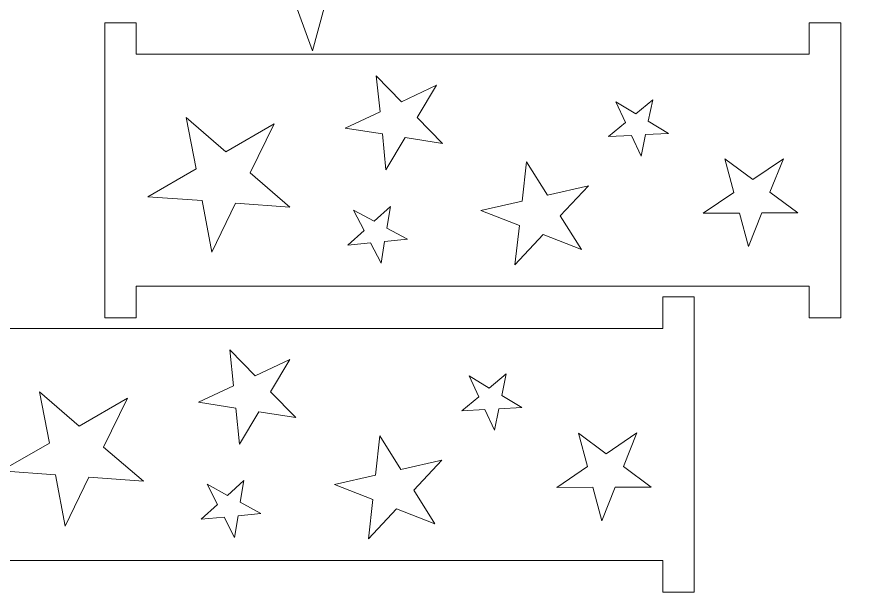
# Model space of a CAD drawing. Header units: centimetres. Extents: x -30.6 to 36.6, y -25.8 to 27.5.
# Drawn here: x -15.13 to 1.02, y -25.83 to -14.89 of the extents above; entities that cross this region are included whole.
import ezdxf

# ---------------------------------------------------------------- set-up
doc = ezdxf.new("R2010")
doc.units = ezdxf.units.CM
doc.header["$MEASUREMENT"] = 0
doc.layers.add('layer 1', color=7, linetype='Continuous')

msp = doc.modelspace()

# ---------------------------------------------------------------- linework, layer by layer
at = {"layer": 'layer 1', "color": 250, "lineweight": 9}
for points, knots in [([(-23.77008, 23.30807), (-23.77008, 23.30807), (-18.39378, 8.74883), (-18.39378, 8.74883), (-18.39378, 8.74883), (-18.39378, 8.74883), (-30.57854, -0.50437), (-30.57854, -0.50437), (-30.57854, -0.50437), (-30.57854, -0.50437), (-15.00344, -0.48715), (-15.00344, -0.48715), (-15.00344, -0.48715), (-15.00344, -0.48715), (-9.51318, -15.52955), (-9.51318, -15.52955), (-9.51318, -15.52955), (-9.51318, -15.52955), (-5.43356, -0.49517), (-5.43356, -0.49517), (-5.43356, -0.49517), (-5.43356, -0.49517), (10.14442, -0.53869), (10.14442, -0.53869), (10.14442, -0.53869), (10.14442, -0.53869), (-2.90936, 8.73579), (-2.90936, 8.73579), (-2.90936, 8.73579), (-2.90936, 8.73579), (1.1037, 23.30807), (1.1037, 23.30807), (1.1037, 23.30807), (1.1037, 23.30807), (0.64578, 23.30807), (0.64578, 23.30807), (0.64578, 23.30807), (0.64578, 23.30807), (-10.91922, 14.44893), (-10.91922, 14.44893), (-10.91922, 14.44893), (-10.91922, 14.44893), (-23.29166, 23.30807), (-23.29166, 23.30807), (-23.29166, 23.30807), (-23.29166, 23.30807), (-23.77008, 23.30807), (-23.77008, 23.30807)], [0, 0, 0, 0, 0.07692308, 0.07692308, 0.07692308, 0.07692308, 0.15384615, 0.15384615, 0.15384615, 0.15384615, 0.23076923, 0.23076923, 0.23076923, 0.23076923, 0.30769231, 0.30769231, 0.30769231, 0.30769231, 0.38461538, 0.38461538, 0.38461538, 0.38461538, 0.46153846, 0.46153846, 0.46153846, 0.46153846, 0.53846154, 0.53846154, 0.53846154, 0.53846154, 0.61538462, 0.61538462, 0.61538462, 0.61538462, 0.69230769, 0.69230769, 0.69230769, 0.69230769, 0.76923077, 0.76923077, 0.76923077, 0.76923077, 0.84615385, 0.84615385, 0.84615385, 0.84615385, 1, 1, 1, 1]), ([(27.11068, -25.19877), (27.11068, -25.19877), (27.56858, -25.19877), (27.56858, -25.19877), (27.56858, -25.19877), (27.56858, -25.19877), (23.55362, -10.62773), (23.55362, -10.62773), (23.55362, -10.62773), (23.55362, -10.62773), (36.60742, -1.35325), (36.60742, -1.35325), (36.60742, -1.35325), (36.60742, -1.35325), (21.0294, -1.39675), (21.0294, -1.39675), (21.0294, -1.39675), (21.0294, -1.39675), (16.9498, 13.63761), (16.9498, 13.63761), (16.9498, 13.63761), (16.9498, 13.63761), (11.45954, -1.40481), (11.45954, -1.40481), (11.45954, -1.40481), (11.45954, -1.40481), (-4.11556, -1.38757), (-4.11556, -1.38757), (-4.11556, -1.38757), (-4.11556, -1.38757), (8.06922, -10.64077), (8.06922, -10.64077), (8.06922, -10.64077), (8.06922, -10.64077), (2.6948, -25.19877), (2.6948, -25.19877), (2.6948, -25.19877), (2.6948, -25.19877), (3.17322, -25.19877), (3.17322, -25.19877), (3.17322, -25.19877), (3.17322, -25.19877), (15.54374, -16.34087), (15.54374, -16.34087), (15.54374, -16.34087), (15.54374, -16.34087), (27.11068, -25.19877), (27.11068, -25.19877)], [0, 0, 0, 0, 0.07692308, 0.07692308, 0.07692308, 0.07692308, 0.15384615, 0.15384615, 0.15384615, 0.15384615, 0.23076923, 0.23076923, 0.23076923, 0.23076923, 0.30769231, 0.30769231, 0.30769231, 0.30769231, 0.38461538, 0.38461538, 0.38461538, 0.38461538, 0.46153846, 0.46153846, 0.46153846, 0.46153846, 0.53846154, 0.53846154, 0.53846154, 0.53846154, 0.61538462, 0.61538462, 0.61538462, 0.61538462, 0.69230769, 0.69230769, 0.69230769, 0.69230769, 0.76923077, 0.76923077, 0.76923077, 0.76923077, 0.84615385, 0.84615385, 0.84615385, 0.84615385, 1, 1, 1, 1]), ([(-0.0613, -15.59475), (-0.0613, -15.59475), (-0.06128, -14.99475), (-0.06128, -14.99475), (-0.06128, -14.99475), (-0.06128, -14.99475), (0.5387, -14.99477), (0.5387, -14.99477), (0.5387, -14.99477), (0.53868, -17.05987), (0.53872, -18.54493), (0.53868, -20.61005), (0.53868, -20.61005), (0.53868, -20.61005), (-0.06128, -20.61005), (-0.06128, -20.61005), (-0.06128, -20.61005), (-0.06128, -20.61005), (-0.0613, -20.01003), (-0.0613, -20.01003), (-0.0613, -20.01003), (-6.46426, -20.01005), (-6.67794, -20.01007), (-12.86128, -20.01005), (-12.86128, -20.01005), (-12.86128, -20.01005), (-12.86128, -20.61005), (-12.86128, -20.61005), (-12.86128, -20.61005), (-12.86128, -20.61005), (-13.46128, -20.61005), (-13.46128, -20.61005), (-13.46128, -20.61005), (-13.46128, -18.54493), (-13.46128, -17.05987), (-13.4613, -14.99475), (-13.4613, -14.99475), (-13.4613, -14.99475), (-12.86128, -14.99475), (-12.86128, -14.99475), (-12.86128, -14.99475), (-12.86128, -14.99475), (-12.8613, -15.59477), (-12.8613, -15.59477), (-12.8613, -15.59477), (-6.67798, -15.59475), (-6.46428, -15.59475), (-0.0613, -15.59475)], [0, 0, 0, 0, 0.07692308, 0.07692308, 0.07692308, 0.07692308, 0.15384615, 0.15384615, 0.15384615, 0.15384615, 0.23076923, 0.23076923, 0.23076923, 0.23076923, 0.30769231, 0.30769231, 0.30769231, 0.30769231, 0.38461538, 0.38461538, 0.38461538, 0.38461538, 0.46153846, 0.46153846, 0.46153846, 0.46153846, 0.53846154, 0.53846154, 0.53846154, 0.53846154, 0.61538462, 0.61538462, 0.61538462, 0.61538462, 0.69230769, 0.69230769, 0.69230769, 0.69230769, 0.76923077, 0.76923077, 0.76923077, 0.76923077, 0.84615385, 0.84615385, 0.84615385, 0.84615385, 1, 1, 1, 1]), ([(-8.29628, -16.00489), (-8.29628, -16.00489), (-7.81616, -16.49819), (-7.81616, -16.49819), (-7.81616, -16.49819), (-7.81616, -16.49819), (-7.15196, -16.18565), (-7.15196, -16.18565), (-7.15196, -16.18565), (-7.15196, -16.18565), (-7.52058, -16.80077), (-7.52058, -16.80077), (-7.52058, -16.80077), (-7.52058, -16.80077), (-7.03838, -17.29223), (-7.03838, -17.29223), (-7.03838, -17.29223), (-7.03838, -17.29223), (-7.74636, -17.17901), (-7.74636, -17.17901), (-7.74636, -17.17901), (-7.74636, -17.17901), (-8.11256, -17.79535), (-8.11256, -17.79535), (-8.11256, -17.79535), (-8.11256, -17.79535), (-8.18146, -17.11031), (-8.18146, -17.11031), (-8.18146, -17.11031), (-8.18146, -17.11031), (-8.88996, -16.99973), (-8.88996, -16.99973), (-8.88996, -16.99973), (-8.88996, -16.99973), (-8.22462, -16.68953), (-8.22462, -16.68953), (-8.22462, -16.68953), (-8.22462, -16.68953), (-8.29628, -16.00489), (-8.29628, -16.00489)], [0, 0, 0, 0, 0.09090909, 0.09090909, 0.09090909, 0.09090909, 0.18181818, 0.18181818, 0.18181818, 0.18181818, 0.27272727, 0.27272727, 0.27272727, 0.27272727, 0.36363636, 0.36363636, 0.36363636, 0.36363636, 0.45454545, 0.45454545, 0.45454545, 0.45454545, 0.54545455, 0.54545455, 0.54545455, 0.54545455, 0.63636364, 0.63636364, 0.63636364, 0.63636364, 0.72727273, 0.72727273, 0.72727273, 0.72727273, 0.81818182, 0.81818182, 0.81818182, 0.81818182, 1, 1, 1, 1]), ([(-3.03804, -16.46135), (-3.03804, -16.46135), (-3.12376, -16.87131), (-3.12376, -16.87131), (-3.12376, -16.87131), (-3.12376, -16.87131), (-2.74026, -17.10019), (-2.74026, -17.10019), (-2.74026, -17.10019), (-2.74026, -17.10019), (-3.17594, -17.12329), (-3.17594, -17.12329), (-3.17594, -17.12329), (-3.17594, -17.12329), (-3.26002, -17.53363), (-3.26002, -17.53363), (-3.26002, -17.53363), (-3.26002, -17.53363), (-3.44354, -17.13799), (-3.44354, -17.13799), (-3.44354, -17.13799), (-3.44354, -17.13799), (-3.87898, -17.16275), (-3.87898, -17.16275), (-3.87898, -17.16275), (-3.87898, -17.16275), (-3.55674, -16.89509), (-3.55674, -16.89509), (-3.55674, -16.89509), (-3.55674, -16.89509), (-3.7418, -16.50001), (-3.7418, -16.50001), (-3.7418, -16.50001), (-3.7418, -16.50001), (-3.35914, -16.73027), (-3.35914, -16.73027), (-3.35914, -16.73027), (-3.35914, -16.73027), (-3.03804, -16.46135), (-3.03804, -16.46135)], [0, 0, 0, 0, 0.09090909, 0.09090909, 0.09090909, 0.09090909, 0.18181818, 0.18181818, 0.18181818, 0.18181818, 0.27272727, 0.27272727, 0.27272727, 0.27272727, 0.36363636, 0.36363636, 0.36363636, 0.36363636, 0.45454545, 0.45454545, 0.45454545, 0.45454545, 0.54545455, 0.54545455, 0.54545455, 0.54545455, 0.63636364, 0.63636364, 0.63636364, 0.63636364, 0.72727273, 0.72727273, 0.72727273, 0.72727273, 0.81818182, 0.81818182, 0.81818182, 0.81818182, 1, 1, 1, 1]), ([(-11.91362, -16.79909), (-11.91362, -16.79909), (-11.16008, -17.45237), (-11.16008, -17.45237), (-11.16008, -17.45237), (-11.16008, -17.45237), (-10.2421, -16.92013), (-10.2421, -16.92013), (-10.2421, -16.92013), (-10.2421, -16.92013), (-10.69628, -17.85277), (-10.69628, -17.85277), (-10.69628, -17.85277), (-10.69628, -17.85277), (-9.93996, -18.50307), (-9.93996, -18.50307), (-9.93996, -18.50307), (-9.93996, -18.50307), (-10.97422, -18.42621), (-10.97422, -18.42621), (-10.97422, -18.42621), (-10.97422, -18.42621), (-11.42478, -19.36033), (-11.42478, -19.36033), (-11.42478, -19.36033), (-11.42478, -19.36033), (-11.6098, -18.38021), (-11.6098, -18.38021), (-11.6098, -18.38021), (-11.6098, -18.38021), (-12.64456, -18.30723), (-12.64456, -18.30723), (-12.64456, -18.30723), (-12.64456, -18.30723), (-11.72464, -17.77833), (-11.72464, -17.77833), (-11.72464, -17.77833), (-11.72464, -17.77833), (-11.91362, -16.79909), (-11.91362, -16.79909)], [0, 0, 0, 0, 0.09090909, 0.09090909, 0.09090909, 0.09090909, 0.18181818, 0.18181818, 0.18181818, 0.18181818, 0.27272727, 0.27272727, 0.27272727, 0.27272727, 0.36363636, 0.36363636, 0.36363636, 0.36363636, 0.45454545, 0.45454545, 0.45454545, 0.45454545, 0.54545455, 0.54545455, 0.54545455, 0.54545455, 0.63636364, 0.63636364, 0.63636364, 0.63636364, 0.72727273, 0.72727273, 0.72727273, 0.72727273, 0.81818182, 0.81818182, 0.81818182, 0.81818182, 1, 1, 1, 1]), ([(-1.66488, -17.58629), (-1.66488, -17.58629), (-1.13524, -17.98063), (-1.13524, -17.98063), (-1.13524, -17.98063), (-1.13524, -17.98063), (-0.55362, -17.58371), (-0.55362, -17.58371), (-0.55362, -17.58371), (-0.55362, -17.58371), (-0.80934, -18.22225), (-0.80934, -18.22225), (-0.80934, -18.22225), (-0.80934, -18.22225), (-0.278, -18.61449), (-0.278, -18.61449), (-0.278, -18.61449), (-0.278, -18.61449), (-0.96562, -18.61483), (-0.96562, -18.61483), (-0.96562, -18.61483), (-0.96562, -18.61483), (-1.21886, -19.25417), (-1.21886, -19.25417), (-1.21886, -19.25417), (-1.21886, -19.25417), (-1.38816, -18.61583), (-1.38816, -18.61583), (-1.38816, -18.61583), (-1.38816, -18.61583), (-2.07602, -18.61873), (-2.07602, -18.61873), (-2.07602, -18.61873), (-2.07602, -18.61873), (-1.49302, -18.22389), (-1.49302, -18.22389), (-1.49302, -18.22389), (-1.49302, -18.22389), (-1.66488, -17.58629), (-1.66488, -17.58629)], [0, 0, 0, 0, 0.09090909, 0.09090909, 0.09090909, 0.09090909, 0.18181818, 0.18181818, 0.18181818, 0.18181818, 0.27272727, 0.27272727, 0.27272727, 0.27272727, 0.36363636, 0.36363636, 0.36363636, 0.36363636, 0.45454545, 0.45454545, 0.45454545, 0.45454545, 0.54545455, 0.54545455, 0.54545455, 0.54545455, 0.63636364, 0.63636364, 0.63636364, 0.63636364, 0.72727273, 0.72727273, 0.72727273, 0.72727273, 0.81818182, 0.81818182, 0.81818182, 0.81818182, 1, 1, 1, 1]), ([(-5.44238, -17.63937), (-5.44238, -17.63937), (-5.0429, -18.27931), (-5.0429, -18.27931), (-5.0429, -18.27931), (-5.0429, -18.27931), (-4.26078, -18.09877), (-4.26078, -18.09877), (-4.26078, -18.09877), (-4.26078, -18.09877), (-4.79668, -18.67199), (-4.79668, -18.67199), (-4.79668, -18.67199), (-4.79668, -18.67199), (-4.39452, -19.31041), (-4.39452, -19.31041), (-4.39452, -19.31041), (-4.39452, -19.31041), (-5.1252, -19.02475), (-5.1252, -19.02475), (-5.1252, -19.02475), (-5.1252, -19.02475), (-5.6588, -19.59989), (-5.6588, -19.59989), (-5.6588, -19.59989), (-5.6588, -19.59989), (-5.57446, -18.85009), (-5.57446, -18.85009), (-5.57446, -18.85009), (-5.57446, -18.85009), (-6.3064, -18.56711), (-6.3064, -18.56711), (-6.3064, -18.56711), (-6.3064, -18.56711), (-5.52362, -18.38939), (-5.52362, -18.38939), (-5.52362, -18.38939), (-5.52362, -18.38939), (-5.44238, -17.63937), (-5.44238, -17.63937)], [0, 0, 0, 0, 0.09090909, 0.09090909, 0.09090909, 0.09090909, 0.18181818, 0.18181818, 0.18181818, 0.18181818, 0.27272727, 0.27272727, 0.27272727, 0.27272727, 0.36363636, 0.36363636, 0.36363636, 0.36363636, 0.45454545, 0.45454545, 0.45454545, 0.45454545, 0.54545455, 0.54545455, 0.54545455, 0.54545455, 0.63636364, 0.63636364, 0.63636364, 0.63636364, 0.72727273, 0.72727273, 0.72727273, 0.72727273, 0.81818182, 0.81818182, 0.81818182, 0.81818182, 1, 1, 1, 1]), ([(-8.0279, -18.49035), (-8.0279, -18.49035), (-8.09614, -18.90355), (-8.09614, -18.90355), (-8.09614, -18.90355), (-8.09614, -18.90355), (-7.70326, -19.11593), (-7.70326, -19.11593), (-7.70326, -19.11593), (-7.70326, -19.11593), (-8.13754, -19.15751), (-8.13754, -19.15751), (-8.13754, -19.15751), (-8.13754, -19.15751), (-8.20412, -19.57107), (-8.20412, -19.57107), (-8.20412, -19.57107), (-8.20412, -19.57107), (-8.40426, -19.18355), (-8.40426, -19.18355), (-8.40426, -19.18355), (-8.40426, -19.18355), (-8.83828, -19.22675), (-8.83828, -19.22675), (-8.83828, -19.22675), (-8.83828, -19.22675), (-8.5277, -18.94571), (-8.5277, -18.94571), (-8.5277, -18.94571), (-8.5277, -18.94571), (-8.72936, -18.55881), (-8.72936, -18.55881), (-8.72936, -18.55881), (-8.72936, -18.55881), (-8.33728, -18.77261), (-8.33728, -18.77261), (-8.33728, -18.77261), (-8.33728, -18.77261), (-8.0279, -18.49035), (-8.0279, -18.49035)], [0, 0, 0, 0, 0.09090909, 0.09090909, 0.09090909, 0.09090909, 0.18181818, 0.18181818, 0.18181818, 0.18181818, 0.27272727, 0.27272727, 0.27272727, 0.27272727, 0.36363636, 0.36363636, 0.36363636, 0.36363636, 0.45454545, 0.45454545, 0.45454545, 0.45454545, 0.54545455, 0.54545455, 0.54545455, 0.54545455, 0.63636364, 0.63636364, 0.63636364, 0.63636364, 0.72727273, 0.72727273, 0.72727273, 0.72727273, 0.81818182, 0.81818182, 0.81818182, 0.81818182, 1, 1, 1, 1]), ([(-2.84862, -20.81085), (-2.84862, -20.81085), (-2.84862, -20.21085), (-2.84862, -20.21085), (-2.84862, -20.21085), (-2.84862, -20.21085), (-2.24864, -20.21085), (-2.24864, -20.21085), (-2.24864, -20.21085), (-2.24864, -22.27595), (-2.24862, -23.76103), (-2.24864, -25.82613), (-2.24864, -25.82613), (-2.24864, -25.82613), (-2.84862, -25.82613), (-2.84862, -25.82613), (-2.84862, -25.82613), (-2.84862, -25.82613), (-2.84862, -25.22611), (-2.84862, -25.22611), (-2.84862, -25.22611), (-9.2516, -25.22613), (-9.46528, -25.22615), (-15.64862, -25.22615), (-15.64862, -25.22615), (-15.64862, -25.22615), (-15.64862, -25.82615), (-15.64862, -25.82615), (-15.64862, -25.82615), (-15.64862, -25.82615), (-16.24862, -25.82615), (-16.24862, -25.82615), (-16.24862, -25.82615), (-16.2486, -23.76101), (-16.24862, -22.27597), (-16.24862, -20.21085), (-16.24862, -20.21085), (-16.24862, -20.21085), (-15.64862, -20.21085), (-15.64862, -20.21085), (-15.64862, -20.21085), (-15.64862, -20.21085), (-15.64862, -20.81085), (-15.64862, -20.81085), (-15.64862, -20.81085), (-9.4653, -20.81085), (-9.2516, -20.81085), (-2.84862, -20.81085)], [0, 0, 0, 0, 0.07692308, 0.07692308, 0.07692308, 0.07692308, 0.15384615, 0.15384615, 0.15384615, 0.15384615, 0.23076923, 0.23076923, 0.23076923, 0.23076923, 0.30769231, 0.30769231, 0.30769231, 0.30769231, 0.38461538, 0.38461538, 0.38461538, 0.38461538, 0.46153846, 0.46153846, 0.46153846, 0.46153846, 0.53846154, 0.53846154, 0.53846154, 0.53846154, 0.61538462, 0.61538462, 0.61538462, 0.61538462, 0.69230769, 0.69230769, 0.69230769, 0.69230769, 0.76923077, 0.76923077, 0.76923077, 0.76923077, 0.84615385, 0.84615385, 0.84615385, 0.84615385, 1, 1, 1, 1]), ([(-11.08362, -21.22097), (-11.08362, -21.22097), (-10.6035, -21.71427), (-10.6035, -21.71427), (-10.6035, -21.71427), (-10.6035, -21.71427), (-9.9393, -21.40173), (-9.9393, -21.40173), (-9.9393, -21.40173), (-9.9393, -21.40173), (-10.30792, -22.01685), (-10.30792, -22.01685), (-10.30792, -22.01685), (-10.30792, -22.01685), (-9.82572, -22.50831), (-9.82572, -22.50831), (-9.82572, -22.50831), (-9.82572, -22.50831), (-10.5337, -22.39509), (-10.5337, -22.39509), (-10.5337, -22.39509), (-10.5337, -22.39509), (-10.89988, -23.01143), (-10.89988, -23.01143), (-10.89988, -23.01143), (-10.89988, -23.01143), (-10.9688, -22.32639), (-10.9688, -22.32639), (-10.9688, -22.32639), (-10.9688, -22.32639), (-11.6773, -22.21581), (-11.6773, -22.21581), (-11.6773, -22.21581), (-11.6773, -22.21581), (-11.01196, -21.90563), (-11.01196, -21.90563), (-11.01196, -21.90563), (-11.01196, -21.90563), (-11.08362, -21.22097), (-11.08362, -21.22097)], [0, 0, 0, 0, 0.09090909, 0.09090909, 0.09090909, 0.09090909, 0.18181818, 0.18181818, 0.18181818, 0.18181818, 0.27272727, 0.27272727, 0.27272727, 0.27272727, 0.36363636, 0.36363636, 0.36363636, 0.36363636, 0.45454545, 0.45454545, 0.45454545, 0.45454545, 0.54545455, 0.54545455, 0.54545455, 0.54545455, 0.63636364, 0.63636364, 0.63636364, 0.63636364, 0.72727273, 0.72727273, 0.72727273, 0.72727273, 0.81818182, 0.81818182, 0.81818182, 0.81818182, 1, 1, 1, 1]), ([(-5.82538, -21.67745), (-5.82538, -21.67745), (-5.9111, -22.08739), (-5.9111, -22.08739), (-5.9111, -22.08739), (-5.9111, -22.08739), (-5.5276, -22.31627), (-5.5276, -22.31627), (-5.5276, -22.31627), (-5.5276, -22.31627), (-5.96328, -22.33937), (-5.96328, -22.33937), (-5.96328, -22.33937), (-5.96328, -22.33937), (-6.04736, -22.74973), (-6.04736, -22.74973), (-6.04736, -22.74973), (-6.04736, -22.74973), (-6.23088, -22.35407), (-6.23088, -22.35407), (-6.23088, -22.35407), (-6.23088, -22.35407), (-6.6663, -22.37883), (-6.6663, -22.37883), (-6.6663, -22.37883), (-6.6663, -22.37883), (-6.34408, -22.11117), (-6.34408, -22.11117), (-6.34408, -22.11117), (-6.34408, -22.11117), (-6.52914, -21.71609), (-6.52914, -21.71609), (-6.52914, -21.71609), (-6.52914, -21.71609), (-6.14646, -21.94635), (-6.14646, -21.94635), (-6.14646, -21.94635), (-6.14646, -21.94635), (-5.82538, -21.67745), (-5.82538, -21.67745)], [0, 0, 0, 0, 0.09090909, 0.09090909, 0.09090909, 0.09090909, 0.18181818, 0.18181818, 0.18181818, 0.18181818, 0.27272727, 0.27272727, 0.27272727, 0.27272727, 0.36363636, 0.36363636, 0.36363636, 0.36363636, 0.45454545, 0.45454545, 0.45454545, 0.45454545, 0.54545455, 0.54545455, 0.54545455, 0.54545455, 0.63636364, 0.63636364, 0.63636364, 0.63636364, 0.72727273, 0.72727273, 0.72727273, 0.72727273, 0.81818182, 0.81818182, 0.81818182, 0.81818182, 1, 1, 1, 1]), ([(-14.70096, -22.01519), (-14.70096, -22.01519), (-13.94742, -22.66847), (-13.94742, -22.66847), (-13.94742, -22.66847), (-13.94742, -22.66847), (-13.02942, -22.13623), (-13.02942, -22.13623), (-13.02942, -22.13623), (-13.02942, -22.13623), (-13.48362, -23.06887), (-13.48362, -23.06887), (-13.48362, -23.06887), (-13.48362, -23.06887), (-12.7273, -23.71915), (-12.7273, -23.71915), (-12.7273, -23.71915), (-12.7273, -23.71915), (-13.76156, -23.64229), (-13.76156, -23.64229), (-13.76156, -23.64229), (-13.76156, -23.64229), (-14.2121, -24.57643), (-14.2121, -24.57643), (-14.2121, -24.57643), (-14.2121, -24.57643), (-14.39714, -23.59629), (-14.39714, -23.59629), (-14.39714, -23.59629), (-14.39714, -23.59629), (-15.4319, -23.52331), (-15.4319, -23.52331), (-15.4319, -23.52331), (-15.4319, -23.52331), (-14.51196, -22.99441), (-14.51196, -22.99441), (-14.51196, -22.99441), (-14.51196, -22.99441), (-14.70096, -22.01519), (-14.70096, -22.01519)], [0, 0, 0, 0, 0.09090909, 0.09090909, 0.09090909, 0.09090909, 0.18181818, 0.18181818, 0.18181818, 0.18181818, 0.27272727, 0.27272727, 0.27272727, 0.27272727, 0.36363636, 0.36363636, 0.36363636, 0.36363636, 0.45454545, 0.45454545, 0.45454545, 0.45454545, 0.54545455, 0.54545455, 0.54545455, 0.54545455, 0.63636364, 0.63636364, 0.63636364, 0.63636364, 0.72727273, 0.72727273, 0.72727273, 0.72727273, 0.81818182, 0.81818182, 0.81818182, 0.81818182, 1, 1, 1, 1]), ([(-8.22972, -22.85547), (-8.22972, -22.85547), (-7.83024, -23.49539), (-7.83024, -23.49539), (-7.83024, -23.49539), (-7.83024, -23.49539), (-7.04812, -23.31487), (-7.04812, -23.31487), (-7.04812, -23.31487), (-7.04812, -23.31487), (-7.584, -23.88809), (-7.584, -23.88809), (-7.584, -23.88809), (-7.584, -23.88809), (-7.18186, -24.52651), (-7.18186, -24.52651), (-7.18186, -24.52651), (-7.18186, -24.52651), (-7.91254, -24.24085), (-7.91254, -24.24085), (-7.91254, -24.24085), (-7.91254, -24.24085), (-8.44612, -24.81599), (-8.44612, -24.81599), (-8.44612, -24.81599), (-8.44612, -24.81599), (-8.3618, -24.06617), (-8.3618, -24.06617), (-8.3618, -24.06617), (-8.3618, -24.06617), (-9.09374, -23.78319), (-9.09374, -23.78319), (-9.09374, -23.78319), (-9.09374, -23.78319), (-8.31094, -23.60547), (-8.31094, -23.60547), (-8.31094, -23.60547), (-8.31094, -23.60547), (-8.22972, -22.85547), (-8.22972, -22.85547)], [0, 0, 0, 0, 0.09090909, 0.09090909, 0.09090909, 0.09090909, 0.18181818, 0.18181818, 0.18181818, 0.18181818, 0.27272727, 0.27272727, 0.27272727, 0.27272727, 0.36363636, 0.36363636, 0.36363636, 0.36363636, 0.45454545, 0.45454545, 0.45454545, 0.45454545, 0.54545455, 0.54545455, 0.54545455, 0.54545455, 0.63636364, 0.63636364, 0.63636364, 0.63636364, 0.72727273, 0.72727273, 0.72727273, 0.72727273, 0.81818182, 0.81818182, 0.81818182, 0.81818182, 1, 1, 1, 1]), ([(-4.45222, -22.80239), (-4.45222, -22.80239), (-3.92256, -23.19673), (-3.92256, -23.19673), (-3.92256, -23.19673), (-3.92256, -23.19673), (-3.34096, -22.79981), (-3.34096, -22.79981), (-3.34096, -22.79981), (-3.34096, -22.79981), (-3.59668, -23.43835), (-3.59668, -23.43835), (-3.59668, -23.43835), (-3.59668, -23.43835), (-3.06534, -23.83057), (-3.06534, -23.83057), (-3.06534, -23.83057), (-3.06534, -23.83057), (-3.75296, -23.83091), (-3.75296, -23.83091), (-3.75296, -23.83091), (-3.75296, -23.83091), (-4.0062, -24.47027), (-4.0062, -24.47027), (-4.0062, -24.47027), (-4.0062, -24.47027), (-4.17548, -23.83191), (-4.17548, -23.83191), (-4.17548, -23.83191), (-4.17548, -23.83191), (-4.86334, -23.83481), (-4.86334, -23.83481), (-4.86334, -23.83481), (-4.86334, -23.83481), (-4.28036, -23.43997), (-4.28036, -23.43997), (-4.28036, -23.43997), (-4.28036, -23.43997), (-4.45222, -22.80239), (-4.45222, -22.80239)], [0, 0, 0, 0, 0.09090909, 0.09090909, 0.09090909, 0.09090909, 0.18181818, 0.18181818, 0.18181818, 0.18181818, 0.27272727, 0.27272727, 0.27272727, 0.27272727, 0.36363636, 0.36363636, 0.36363636, 0.36363636, 0.45454545, 0.45454545, 0.45454545, 0.45454545, 0.54545455, 0.54545455, 0.54545455, 0.54545455, 0.63636364, 0.63636364, 0.63636364, 0.63636364, 0.72727273, 0.72727273, 0.72727273, 0.72727273, 0.81818182, 0.81818182, 0.81818182, 0.81818182, 1, 1, 1, 1]), ([(-10.81524, -23.70645), (-10.81524, -23.70645), (-10.88348, -24.11963), (-10.88348, -24.11963), (-10.88348, -24.11963), (-10.88348, -24.11963), (-10.4906, -24.33201), (-10.4906, -24.33201), (-10.4906, -24.33201), (-10.4906, -24.33201), (-10.92488, -24.37361), (-10.92488, -24.37361), (-10.92488, -24.37361), (-10.92488, -24.37361), (-10.99146, -24.78717), (-10.99146, -24.78717), (-10.99146, -24.78717), (-10.99146, -24.78717), (-11.1916, -24.39965), (-11.1916, -24.39965), (-11.1916, -24.39965), (-11.1916, -24.39965), (-11.62562, -24.44285), (-11.62562, -24.44285), (-11.62562, -24.44285), (-11.62562, -24.44285), (-11.31504, -24.16179), (-11.31504, -24.16179), (-11.31504, -24.16179), (-11.31504, -24.16179), (-11.5167, -23.77491), (-11.5167, -23.77491), (-11.5167, -23.77491), (-11.5167, -23.77491), (-11.12462, -23.98871), (-11.12462, -23.98871), (-11.12462, -23.98871), (-11.12462, -23.98871), (-10.81524, -23.70645), (-10.81524, -23.70645)], [0, 0, 0, 0, 0.09090909, 0.09090909, 0.09090909, 0.09090909, 0.18181818, 0.18181818, 0.18181818, 0.18181818, 0.27272727, 0.27272727, 0.27272727, 0.27272727, 0.36363636, 0.36363636, 0.36363636, 0.36363636, 0.45454545, 0.45454545, 0.45454545, 0.45454545, 0.54545455, 0.54545455, 0.54545455, 0.54545455, 0.63636364, 0.63636364, 0.63636364, 0.63636364, 0.72727273, 0.72727273, 0.72727273, 0.72727273, 0.81818182, 0.81818182, 0.81818182, 0.81818182, 1, 1, 1, 1])]:
    msp.add_open_spline(points, degree=3, knots=knots, dxfattribs=at)

doc.saveas('drawing.dxf')
